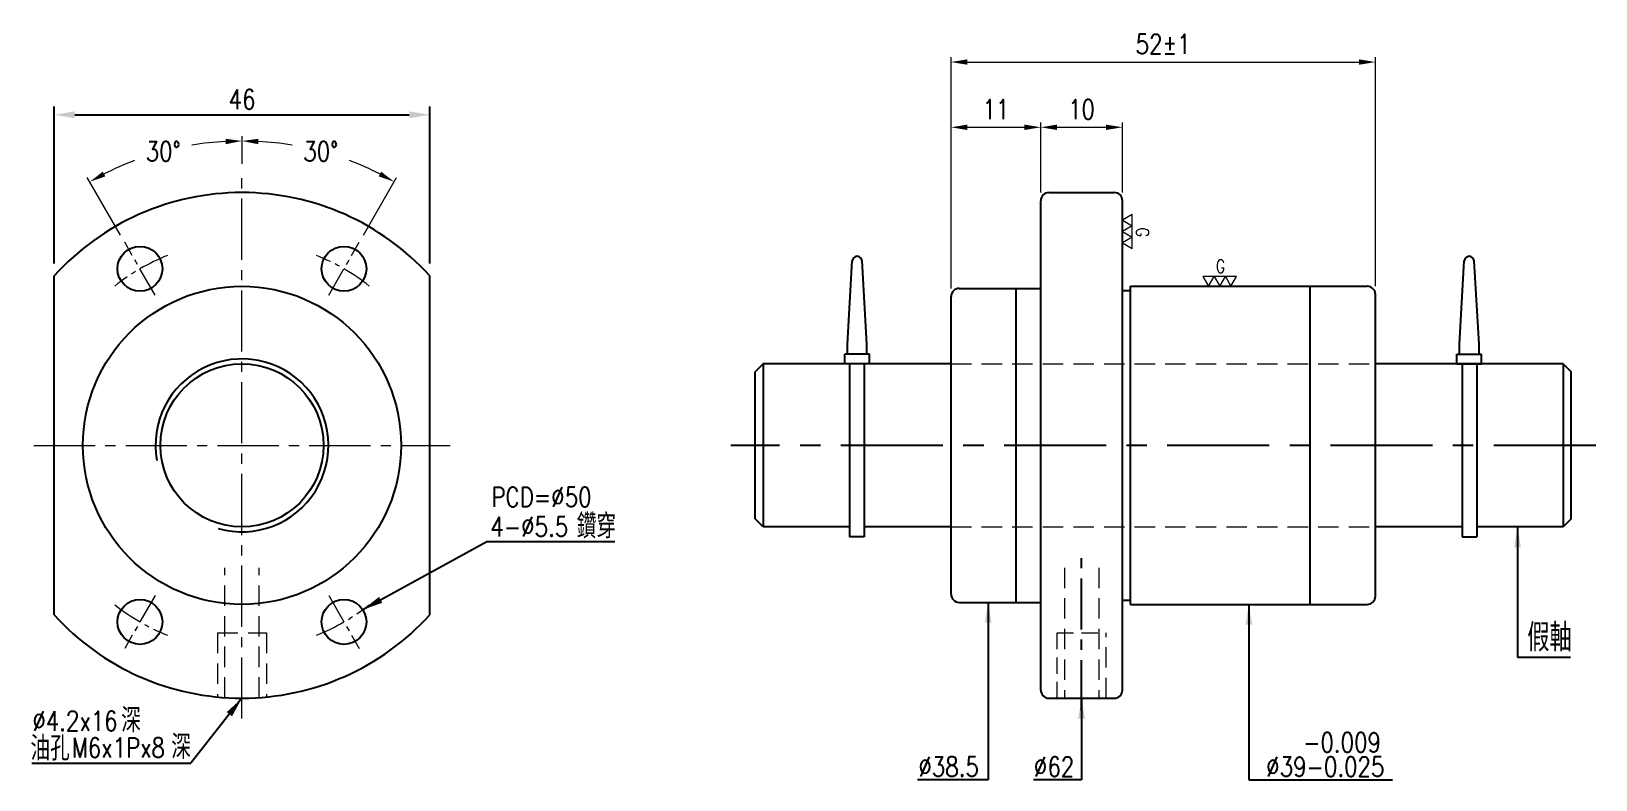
# Model space of a CAD drawing. Header units: millimetres. Extents: x 2681 to 2872, y 112 to 204.
import ezdxf
from ezdxf.enums import TextEntityAlignment as Align

# ---------------------------------------------------------------- set-up
doc = ezdxf.new("R2010")
doc.units = ezdxf.units.MM
doc.header["$LTSCALE"] = 10
for name, pattern in [('CENTER', [2, 1.25, -0.25, 0.25, -0.25]), ('CENTER2', [1.125, 0.75, -0.125, 0.125, -0.125]), ('HIDDEN', [0.375, 0.25, -0.125])]:
    doc.linetypes.add(name, pattern=pattern)
doc.layers.get('0').update_dxf_attribs({"linetype": 'CONTINUOUS'})
doc.layers.get('DEFPOINTS').update_dxf_attribs({"linetype": 'CONTINUOUS'})
for name, color, linetype, lineweight in [('01', 1, 'CENTER2', 5), ('03', 94, 'CONTINUOUS', 15), ('05', 5, 'HIDDEN', 9), ('3', 94, 'CONTINUOUS', 15), ('AM_7', 1, 'CENTER', 25)]:
    doc.layers.add(name, color=color, linetype=linetype, lineweight=lineweight)
doc.layers.add('06', color=6, linetype='CONTINUOUS')
doc.layers.add('L1', color=4, linetype='CONTINUOUS')
doc.styles.add('SIMPLEX', font='SIMPLEX.shx', dxfattribs={"width": 0.8, "height": 2.4, "bigfont": 'chineset.shx'})
doc.dimstyles.new('STANDARD$0', dxfattribs={"dimscale": 0, "dimtxt": 3, "dimasz": 2.5, "dimexe": 1, "dimexo": 1.5, "dimgap": 1.7, "dimtad": 1, "dimdec": 3, "dimdsep": 46, "dimtxsty": 'SIMPLEX', "dimcen": 0, "dimclrd": 6, "dimclre": 6, "dimclrt": 3, "dimadec": 1, "dimazin": 2, "dimtp": -0.1, "dimtm": 0.2, "dimtfac": 1, "dimtdec": 3, "dimtmove": 0, "dimatfit": 3, "dimfxl": 0, "dimtvp": 0.790698, "dimarcsym": 0})
doc.dimstyles.new('STANDARD$2', dxfattribs={"dimscale": 0, "dimtxt": 4, "dimasz": 2.5, "dimexe": 2.2, "dimexo": 2.2, "dimgap": 2.2, "dimtad": 0, "dimtih": 1, "dimtoh": 1, "dimdec": 3, "dimrnd": 0.0005, "dimdsep": 46, "dimtxsty": 'SIMPLEX', "dimcen": 0.09, "dimclrd": 256, "dimclre": 256, "dimclrt": 4, "dimadec": 1, "dimazin": 2, "dimtp": -0.1, "dimtm": 0.2, "dimtfac": 1, "dimtdec": 3, "dimtmove": 2, "dimatfit": 3, "dimfxl": 0, "dimtvp": 0.790698, "dimlwd": -1, "dimlwe": -1, "dimarcsym": 0})
doc.dimstyles.new('STANDARD$7', dxfattribs={"dimscale": 0, "dimtxt": 4, "dimasz": 2.5, "dimexe": 1.2, "dimexo": 1.2, "dimgap": 1.2, "dimtad": 1, "dimdec": 3, "dimrnd": 0.0005, "dimdsep": 46, "dimtxsty": 'SIMPLEX', "dimcen": 0.09, "dimclrd": 256, "dimclre": 256, "dimclrt": 4, "dimadec": 1, "dimazin": 2, "dimtp": -0.1, "dimtm": 0.2, "dimtfac": 1, "dimtdec": 3, "dimtmove": 2, "dimatfit": 3, "dimfxl": 0, "dimtvp": 0.790698, "dimlwd": -1, "dimlwe": -1, "dimarcsym": 0})

# ---------------------------------------------------------------- blocks, each defined once
blk = doc.blocks.new('*D36')
at = {"layer": '03', "color": 6}
for p, q in [((2804.41, 184.05), (2804.41, 192.65)), ((2806.41, 192.05), (2812.41, 192.05)), ((2814.41, 184.05), (2814.41, 192.65))]:
    blk.add_line(p, q, dxfattribs=at)
for points in [[(2806.41, 192.38), (2806.41, 191.72), (2804.41, 192.05)], [(2812.41, 192.38), (2812.41, 191.72), (2814.41, 192.05)]]:
    blk.add_solid(points, dxfattribs=at)
at = {"layer": 'DEFPOINTS', "color": 0}
for p in [(2814.41, 192.05), (2804.41, 183.05), (2814.41, 183.05)]:
    blk.add_point(p, dxfattribs=at)
at = {"layer": '03', "color": 3, "insert": (2809.41, 194.25), "char_height": 2.4, "attachment_point": 5, "style": 'SIMPLEX'}
blk.add_mtext('10', dxfattribs=at)
blk = doc.blocks.new('*D37')
at = {"layer": '03', "color": 6}
for p, q in [((2793.41, 172.3), (2793.41, 192.65)), ((2795.41, 192.05), (2802.41, 192.05)), ((2804.41, 184.05), (2804.41, 192.65))]:
    blk.add_line(p, q, dxfattribs=at)
for points in [[(2795.41, 192.38), (2795.41, 191.72), (2793.41, 192.05)], [(2802.41, 192.38), (2802.41, 191.72), (2804.41, 192.05)]]:
    blk.add_solid(points, dxfattribs=at)
at = {"layer": 'DEFPOINTS', "color": 0}
for p in [(2804.41, 192.05), (2804.41, 183.05), (2793.41, 171.3)]:
    blk.add_point(p, dxfattribs=at)
at = {"layer": '03', "color": 3, "insert": (2798.91, 194.25), "char_height": 2.4, "attachment_point": 5, "style": 'SIMPLEX'}
blk.add_mtext('11', dxfattribs=at)
blk = doc.blocks.new('*D38')
at = {"layer": '03', "color": 6}
for p, q in [((2793.41, 172.3), (2793.41, 200.65)), ((2795.41, 200.05), (2843.41, 200.05)), ((2845.41, 172.55), (2845.41, 200.65))]:
    blk.add_line(p, q, dxfattribs=at)
for points in [[(2795.41, 200.38), (2795.41, 199.72), (2793.41, 200.05)], [(2843.41, 200.38), (2843.41, 199.72), (2845.41, 200.05)]]:
    blk.add_solid(points, dxfattribs=at)
at = {"layer": 'DEFPOINTS', "color": 0}
for p in [(2845.41, 200.05), (2793.41, 171.3), (2845.41, 171.55)]:
    blk.add_point(p, dxfattribs=at)
at = {"layer": '03', "color": 3, "insert": (2819.41, 202.25), "char_height": 2.4, "attachment_point": 5, "style": 'SIMPLEX'}
blk.add_mtext('52%%P1', dxfattribs=at)
blk = doc.blocks.new('*D41')
at = {"layer": '03', "color": 6}
for p, q in [((2706.53, 187.55), (2706.53, 190.97)), ((2691.65, 178.81), (2687.57, 185.89))]:
    blk.add_line(p, q, dxfattribs=at)
for start, end in [(93.0712, 99.4764), (110.6707, 116.9288)]:
    blk.add_arc((2706.53, 153.05), 37.32, start, end, dxfattribs=at)
for points in [[(2704.52, 190.64), (2704.54, 189.98), (2706.53, 190.37)], [(2689.79, 186.03), (2689.47, 186.61), (2687.87, 185.37)]]:
    blk.add_solid(points, dxfattribs=at)
at = {"layer": 'DEFPOINTS', "color": 0}
for p in [(2700.05, 189.8), (2706.53, 186.55), (2692.15, 177.95), (2695.9, 171.45), (2706.53, 119.55)]:
    blk.add_point(p, dxfattribs=at)
at = {"layer": '03', "color": 3, "insert": (2696.87, 189.09), "char_height": 2.4, "attachment_point": 5, "style": 'SIMPLEX'}
blk.add_mtext('30°', dxfattribs=at)
blk = doc.blocks.new('*D42')
at = {"layer": '03', "color": 6}
for p, q in [((2706.53, 187.55), (2706.53, 190.97)), ((2721.4, 178.81), (2725.48, 185.89))]:
    blk.add_line(p, q, dxfattribs=at)
for start, end in [(80.5236, 86.9288), (63.0712, 69.3293)]:
    blk.add_arc((2706.53, 153.05), 37.32, start, end, dxfattribs=at)
for points in [[(2708.52, 189.98), (2708.53, 190.64), (2706.53, 190.37)], [(2723.58, 186.61), (2723.27, 186.03), (2725.18, 185.37)]]:
    blk.add_solid(points, dxfattribs=at)
at = {"layer": 'DEFPOINTS', "color": 0}
for p in [(2719.29, 188.11), (2706.53, 186.55), (2720.9, 177.95), (2717.15, 171.45), (2706.53, 119.55)]:
    blk.add_point(p, dxfattribs=at)
at = {"layer": '03', "color": 3, "insert": (2716.18, 189.09), "char_height": 2.4, "attachment_point": 5, "style": 'SIMPLEX'}
blk.add_mtext('30°', dxfattribs=at)
blk = doc.blocks.new('*D43')
at = {"layer": '03', "color": 6, "lineweight": -2}
for p, q in [((2683.53, 175.33), (2683.53, 194.58)), ((2729.53, 175.33), (2729.53, 194.58)), ((2686.03, 193.58), (2727.03, 193.58))]:
    blk.add_line(p, q, dxfattribs=at)
at = {"layer": '03', "color": 6}
for points in [[(2686.03, 194), (2686.03, 193.16), (2683.53, 193.58)], [(2727.03, 194), (2727.03, 193.16), (2729.53, 193.58)]]:
    blk.add_solid(points, dxfattribs=at)
at = {"layer": 'DEFPOINTS', "color": 0}
for p in [(2729.53, 193.58), (2683.53, 173.83), (2729.53, 173.83)]:
    blk.add_point(p, dxfattribs=at)
at = {"layer": '03', "color": 3, "insert": (2706.53, 195.48), "char_height": 2.4, "attachment_point": 5, "style": 'SIMPLEX'}
blk.add_mtext('46', dxfattribs=at)

msp = doc.modelspace()

# ---------------------------------------------------------------- linework, layer by layer
for p, q in [((2805.4129, 184.0495), (2813.4129, 184.0495)), ((2804.4129, 123.0495), (2804.4129, 183.0495)), ((2814.4129, 123.0495), (2814.4129, 183.0495)), ((2780.7129, 165.4495), (2781.3136, 175.6571)), ((2783.1129, 165.4495), (2782.5122, 175.6571)), ((2855.7129, 165.4495), (2856.3136, 175.6571)), ((2858.1129, 165.4495), (2857.5122, 175.6571)), ((2683.5262, 132.2649), (2683.5262, 173.8342)), ((2729.5262, 132.2649), (2729.5262, 173.8342)), ((2815.4129, 133.5495), (2815.4129, 172.5495)), ((2815.4129, 172.5495), (2844.4129, 172.5495)), ((2837.4129, 133.5495), (2837.4129, 172.5495)), ((2793.4129, 134.7995), (2793.4129, 171.2995)), ((2794.4129, 172.2995), (2804.4129, 172.2995)), ((2801.4129, 133.7995), (2801.4129, 172.2995)), ((2814.4129, 172.0495), (2815.4129, 172.0495)), ((2845.4129, 134.5495), (2845.4129, 171.5495)), ((2780.7129, 164.2495), (2780.7129, 165.4495)), ((2783.1129, 164.2495), (2783.1129, 165.4495)), ((2855.7129, 164.2495), (2855.7129, 165.4495)), ((2858.1129, 164.2495), (2858.1129, 165.4495)), ((2770.4129, 163.0495), (2769.4129, 162.0495)), ((2770.4129, 163.0495), (2770.4129, 143.0495)), ((2793.4129, 163.0495), (2770.4129, 163.0495)), ((2783.4129, 164.2495), (2780.4129, 164.2495)), ((2780.4129, 163.0495), (2780.4129, 164.2495)), ((2783.4129, 163.0495), (2780.4129, 163.0495)), ((2780.9628, 163.0495), (2780.9628, 141.8495)), ((2782.7628, 163.0495), (2782.7628, 141.8495)), ((2783.4129, 163.0495), (2783.4129, 164.2495)), ((2868.4129, 163.0495), (2845.4129, 163.0495)), ((2855.4129, 163.0495), (2855.4129, 164.2495)), ((2855.4129, 164.2495), (2858.4129, 164.2495)), ((2855.4129, 163.0495), (2858.4129, 163.0495)), ((2856.063, 163.0495), (2856.063, 141.8495)), ((2857.863, 163.0495), (2857.863, 141.8495)), ((2858.4129, 163.0495), (2858.4129, 164.2495)), ((2868.4129, 163.0495), (2869.4129, 162.0495)), ((2868.4129, 163.0495), (2868.4129, 143.0495)), ((2769.4129, 144.0495), (2769.4129, 162.0495)), ((2869.4129, 144.0495), (2869.4129, 162.0495)), ((2770.4129, 143.0495), (2769.4129, 144.0495)), ((2869.4129, 144.0495), (2868.4129, 143.0495)), ((2780.9628, 143.0495), (2770.4129, 143.0495)), ((2793.4129, 143.0495), (2782.7628, 143.0495)), ((2856.063, 143.0495), (2845.4129, 143.0495)), ((2868.4129, 143.0495), (2857.863, 143.0495)), ((2782.7628, 141.8495), (2780.9628, 141.8495)), ((2856.063, 141.8495), (2857.863, 141.8495)), ((2794.4129, 133.7995), (2804.4129, 133.7995)), ((2814.4129, 134.0495), (2815.4129, 134.0495)), ((2815.4129, 133.5495), (2844.4129, 133.5495)), ((2805.4129, 122.0495), (2813.4129, 122.0495))]:
    msp.add_line(p, q)
at = {"color": 6}
for p, q in [((2862.8354, 127.0666), (2869.3401, 127.0666)), ((2797.9743, 112.0495), (2789.3216, 112.0495)), ((2809.4129, 112.0495), (2803.5264, 112.0495)), ((2829.9129, 112.0495), (2847.5062, 112.0495))]:
    msp.add_line(p, q, dxfattribs=at)
for centre, radius in [((2694.0262, 174.7002), 2.75), ((2719.0262, 174.7002), 2.75), ((2706.5262, 153.0495), 19.5), ((2706.5262, 153.0495), 10), ((2694.0262, 131.3989), 2.75), ((2719.0262, 131.3989), 2.75)]:
    msp.add_circle(centre, radius)
for centre, radius, start, end in [((2706.5262, 153.0495), 31, 42.103449, 137.896551), ((2805.4129, 183.0495), 1, 90, 180), ((2813.4129, 183.0495), 1, 0, 90), ((2781.9129, 175.6283), 0.6, 2.753997, 177.246003), ((2856.9129, 175.6283), 0.6, 2.753997, 177.246003), ((2844.4129, 171.5495), 1, 0, 90), ((2794.4129, 171.2995), 1, 90, 180), ((2794.4129, 134.7995), 1, 180, 270), ((2844.4129, 134.5495), 1, 270, 0), ((2706.5262, 153.0495), 31, 222.103449, 317.896551), ((2805.4129, 123.0495), 1, 180, 270), ((2813.4129, 123.0495), 1, 270, 0)]:
    msp.add_arc(centre, radius, start, end)
at = {"layer": '01'}
for p, q in [((2706.5262, 119.5495), (2706.5262, 186.5495)), ((2681.0262, 153.0495), (2732.0262, 153.0495))]:
    msp.add_line(p, q, dxfattribs=at)
at = {"layer": '01', "ltscale": 0.5}
for p, q in [((2695.9012, 171.4526), (2692.1512, 177.9478)), ((2717.1512, 171.4526), (2720.9012, 177.9478)), ((2695.9012, 134.6465), (2692.1512, 128.1513)), ((2717.1512, 134.6465), (2720.9012, 128.1513))]:
    msp.add_line(p, q, dxfattribs=at)
for start, end in [(111.397555, 128.602445), (51.397555, 68.602445), (231.397555, 248.602445), (291.397555, 308.602445)]:
    msp.add_arc((2706.5262, 153.0495), 25, start, end, dxfattribs=at)
at = {"layer": '03'}
msp.add_line((2797.9725, 112.0495), (2797.9743, 112.0495), dxfattribs=at)
at = {"layer": '05'}
for p, q in [((2793.4129, 163.0495), (2845.4129, 163.0495)), ((2793.4129, 143.0495), (2845.4129, 143.0495)), ((2704.4262, 122.1208), (2704.4262, 138.0495)), ((2708.6262, 122.1208), (2708.6262, 138.0495)), ((2807.3129, 138.0495), (2807.3129, 122.0495)), ((2811.5129, 138.0495), (2811.5129, 122.0495)), ((2703.5262, 130.0495), (2709.5262, 130.0495)), ((2703.5262, 130.0495), (2703.5262, 122.195)), ((2709.5262, 130.0495), (2709.5262, 122.195)), ((2812.4129, 122.0495), (2812.4129, 130.0495))]:
    msp.add_line(p, q, dxfattribs=at)
at = {"layer": '05', "ltscale": 0.8}
for p, q in [((2806.4129, 122.0495), (2806.4129, 130.0495)), ((2806.4129, 130.0495), (2812.4129, 130.0495))]:
    msp.add_line(p, q, dxfattribs=at)
at = {"layer": '06'}
for p, q in [((2736.549, 141.2716), (2752.199, 141.2716)), ((2680.7689, 114.0818), (2700.2629, 114.0818))]:
    msp.add_line(p, q, dxfattribs=at)
at = {"layer": '3', "color": 3}
for points in [[(2815.6084, 179.9589), (2815.6084, 181.3393), (2814.4129, 180.6491)], [(2815.6084, 178.5784), (2815.6084, 179.9589), (2814.4129, 179.2687)], [(2815.6084, 177.198), (2815.6084, 178.5784), (2814.4129, 177.8882)], [(2825.6483, 173.745), (2824.2678, 173.745), (2824.958, 172.5495)], [(2827.0287, 173.745), (2825.6483, 173.745), (2826.3385, 172.5495)], [(2828.4091, 173.745), (2827.0287, 173.745), (2827.7189, 172.5495)]]:
    msp.add_lwpolyline(points, close=True, dxfattribs=at)
at = {"layer": 'AM_7'}
msp.add_line((2872.4129, 153.0495), (2766.4129, 153.0495), dxfattribs=at)
at = {"layer": 'AM_7', "ltscale": 0.5}
msp.add_line((2809.4129, 120.4801), (2809.4129, 139.3193), dxfattribs=at)
at = {"layer": 'L1'}
msp.add_arc((2706.5262, 153.0495), 10.6, 253.944513, 190.166651, dxfattribs=at)

# ---------------------------------------------------------------- texts
at = {"color": 3, "style": 'SIMPLEX', "width": 0.8}
msp.add_text('假軸', height=3.4, dxfattribs=at).set_placement((2866.7481, 129.6561), align=Align.MIDDLE)
at = {"color": 3, "char_height": 3, "attachment_point": 7, "style": 'SIMPLEX'}
for s, insert in [('鑽穿', (2747.5555, 141.6392)), ('深', (2691.7259, 117.8483)), ('油孔', (2680.6071, 114.3987)), ('深', (2697.8579, 114.5784))]:
    msp.add_mtext(s, dxfattribs=dict(at, insert=insert))
at = {"layer": '03', "color": 3, "style": 'SIMPLEX', "width": 0.8}
for s, p in [('   -0.009', (2832.2531, 115.4215)), ('%%C39-0.025', (2832.0369, 112.4436))]:
    msp.add_text(s, height=2.4, dxfattribs=at).set_placement(p)
at = {"layer": '03', "color": 3, "char_height": 2.4, "attachment_point": 7, "style": 'SIMPLEX'}
for s, insert in [('PCD=%%C50', (2737.0983, 145.508)), ('4-%%C5.5 ', (2736.9556, 141.8867)), ('%%c4.2x16', (2680.8416, 118.0621)), ('M6x1Px8', (2685.6563, 114.7922)), ('%%C38.5', (2789.4158, 112.4436)), ('%%C62', (2803.5675, 112.4436))]:
    msp.add_mtext(s, dxfattribs=dict(at, insert=insert))
at = {"layer": '3', "color": 3, "style": 'SIMPLEX', "width": 0.8}
msp.add_text('G', height=1.5837, rotation=270, dxfattribs=at).set_placement((2816.879, 179.7427), align=Align.MIDDLE_LEFT)
msp.add_text('G', height=1.5837, dxfattribs=at).set_placement((2825.8644, 175.0156), align=Align.MIDDLE_LEFT)

# ---------------------------------------------------------------- dimensions: what is measured, and where the dimension line sits
at = {"layer": '03', "color": 6}
dim = msp.add_linear_dim(base=(2845.4129, 200.0495), p1=(2793.4129, 171.2995), p2=(2845.4129, 171.5495), text='<>%%P1', dimstyle='STANDARD$0', override={"dimscale": 1, "dimtxt": 2.4, "dimasz": 2, "dimexe": 0.6, "dimexo": 1, "dimgap": 1, "dimtad": 1, "dimtih": 1, "dimtoh": 1, "dimrnd": 0.0005, "dimcen": 0.09, "dimtmove": 2, "dimlwd": 65535, "dimlwe": 65535}, dxfattribs=at)
dim.commit()
dim.dimension.update_dxf_attribs({"geometry": '*D38', "text_midpoint": (2819.4129, 202.2495)})
at = {"layer": '03'}
dim = msp.add_linear_dim(base=(2729.5262, 193.5806), p1=(2683.5262, 173.8342), p2=(2729.5262, 173.8342), dimstyle='STANDARD$0', override={"dimscale": 1, "dimtad": 0, "dimtoh": 1}, dxfattribs=at)
dim.commit()
dim.dimension.update_dxf_attribs({"geometry": '*D43', "text_midpoint": (2706.5262, 195.4783)})
at = {"layer": '03', "color": 6}
for base, p1, p2, picture, middle in [((2804.4129, 192.0495), (2793.4129, 171.2995), (2804.4129, 183.0495), '*D37', (2798.9129, 194.2495)), ((2814.4129, 192.0495), (2804.4129, 183.0495), (2814.4129, 183.0495), '*D36', (2809.4129, 194.2495))]:
    dim = msp.add_linear_dim(base=base, p1=p1, p2=p2, dimstyle='STANDARD$0', override={"dimscale": 1, "dimtxt": 2.4, "dimasz": 2, "dimexe": 0.6, "dimexo": 1, "dimgap": 1, "dimtih": 1, "dimtoh": 1, "dimrnd": 0.0005, "dimcen": 0.09, "dimtmove": 2, "dimlwd": 65535, "dimlwe": 65535}, dxfattribs=at)
    dim.commit()
    dim.dimension.update_dxf_attribs({"geometry": picture, "text_midpoint": middle})
for base, line1, line2, picture, middle in [((2700.0464, 189.7983), ((2706.5262, 119.5495), (2706.5262, 186.5495)), ((2695.9012, 171.4526), (2692.1512, 177.9478)), '*D41', (2696.8682, 189.0937)), ((2719.2889, 188.1148), ((2717.1512, 171.4526), (2720.9012, 177.9478)), ((2706.5262, 119.5495), (2706.5262, 186.5495)), '*D42', (2716.1842, 189.0937))]:
    dim = msp.add_angular_dim_2l(base=base, line1=line1, line2=line2, dimstyle='STANDARD$2', override={"dimscale": 1, "dimtxt": 2.4, "dimasz": 2, "dimexe": 0.6, "dimexo": 1, "dimgap": 1, "dimclrd": 6, "dimclre": 6, "dimclrt": 3}, dxfattribs=at)
    dim.commit()
    dim.dimension.update_dxf_attribs({"geometry": picture, "text_midpoint": middle})

# ---------------------------------------------------------------- leaders
at = {"layer": '06'}
for points, override in [([(2862.8354, 143.0495), (2862.8354, 127.0666)], {"dimscale": 1, "dimgap": 1.7, "dimtad": 0, "dimrnd": 0, "dimadec": 3, "dimtmove": 0}), ([(2721.3285, 132.9028), (2736.549, 141.2716)], {"dimscale": 1, "dimgap": 1.2, "dimtad": 0, "dimtoh": 1}), ([(2797.9743, 133.7995), (2797.9743, 112.0495)], {"dimscale": 1, "dimgap": 1.2, "dimtad": 0, "dimtoh": 1}), ([(2829.9129, 133.5495), (2829.9129, 112.0495)], {"dimscale": 1, "dimgap": 1.2, "dimtad": 0, "dimtoh": 1}), ([(2706.5262, 122.0495), (2700.2629, 114.0818)], {"dimscale": 1, "dimtad": 0, "dimtoh": 1}), ([(2809.4129, 122.0495), (2809.4129, 112.0495)], {"dimscale": 1, "dimtad": 0, "dimtoh": 1})]:
    msp.add_leader(points, dimstyle='STANDARD$7', override=override, dxfattribs=at)

doc.saveas('drawing.dxf')
